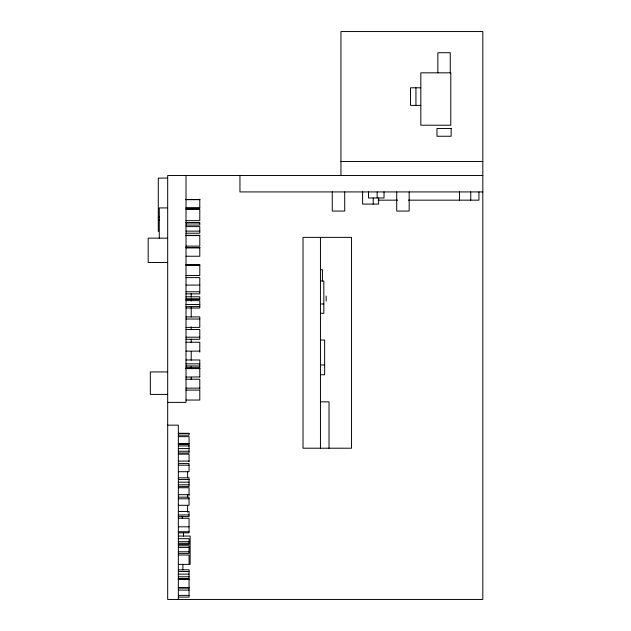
<?xml version="1.0" encoding="UTF-8"?>
<svg xmlns="http://www.w3.org/2000/svg" width="631" height="631" viewBox="0 0 631 631"><rect width="100%" height="100%" fill="white"/><g stroke="black" fill="none" stroke-linecap="round" stroke-linejoin="round"><path stroke-width="0.95" d="M420.822 87.796L410.489 87.796L410.489 105.401L420.822 105.401M340.945 161.52L482.818 161.52M482.818 175.521L167.68 175.521L167.68 599.45L482.818 599.45L482.818 31.55L340.945 31.55L340.945 175.521M167.68 178.1L158.286 178.1L158.286 231.53M482.818 191.927L239.946 191.927L239.946 175.521M186.019 199.546L199.79 199.546M186.019 199.656L199.79 199.656M378.024 200.161L397.648 200.161M408.438 200.161L478.937 200.161L478.937 191.927M167.68 207.915L159.28 207.915L159.28 238.163M186.019 208.001L199.79 208.001M186.019 208.112L199.79 208.112L199.79 199.088M186.019 209.5L199.79 209.5L199.79 220.645L186.019 220.645M158.286 217.009L159.28 217.009M158.286 220.03L159.28 220.03M186.019 222.696L199.79 222.696L199.79 225.086L186.019 225.086M186.019 222.846L199.79 222.846M186.019 226.616L199.79 226.616L199.79 233.225L186.019 233.225M186.019 231.127L199.79 231.127M186.019 235.347L199.79 235.347L199.79 246.122L186.019 246.122M186.019 235.584L199.79 235.584M167.68 238.155L148.182 238.155L148.182 262.512L167.68 262.512M186.019 247.675L199.79 247.675M186.019 247.786L199.79 247.786M186.019 256.241L199.79 256.241L199.79 247.218M186.019 264.744L199.79 264.744L199.79 275.518L186.019 275.518M186.019 264.973L199.79 264.973M186.019 265.099L199.79 265.099M320.453 269.745L322.417 269.745L322.417 280.984M186.019 277.608L199.79 277.608L199.79 293.865L186.019 293.865M320.453 280.984L323.837 280.984L323.837 313.299L320.453 313.299M186.019 285.086L199.79 285.086M186.019 291.767L199.79 291.767M186.019 296.799L199.79 296.799L199.79 299.189L186.019 299.189M186.019 299.047L199.79 299.047M186.019 300.64L199.79 300.64L199.79 308.023L186.019 308.023M320.453 303.976L323.837 303.976M186.019 304.505L199.79 304.505M186.019 306.603L199.79 306.603M186.019 316.92L199.79 316.92L199.79 327.386L186.019 327.386M186.019 319.026L199.79 319.026M186.019 329.477L199.79 329.477L199.79 339.281L186.019 339.281M186.019 337.183L199.79 337.183M320.453 340.054L324.649 340.054L324.649 374.751L320.453 374.751M186.019 342.231L199.79 342.231L199.79 352.153M186.019 351.136L199.79 351.136M186.019 359.985L199.79 359.985L199.79 367.368L186.019 367.368M186.019 363.85L199.79 363.85M320.453 364.955L324.649 364.955M186.019 365.948L199.79 365.948M186.019 368.496L199.79 368.496M186.019 368.607L199.79 368.607M167.68 371.935L150.336 371.935L150.336 394.407L167.68 394.407M186.019 377.054L199.79 376.944M186.019 379.231L199.79 379.231L199.79 389.161M186.019 388.144L199.79 388.144M186.019 390.1L199.79 390.1L199.79 400.046L186.019 400.046M320.453 401.837L329.035 401.837L329.035 448.207M167.68 402.389L186.019 402.389L186.019 175.521M167.68 425.16L178.352 425.16L178.352 599.45M178.352 433.331L189.055 433.331L189.055 435.185L178.352 435.185M178.352 433.442L189.055 433.442M178.352 436.636L189.055 436.636L189.055 443.767L178.352 443.767M178.352 443.561L189.055 443.561M178.352 444.248L189.055 444.248L189.055 453.003L178.352 453.003M178.352 445.951L189.055 445.951M178.352 448.586L189.055 448.586M178.352 451.236L189.055 451.236M178.352 454.162L189.055 454.162L189.055 461.884M178.352 461.095L189.055 461.095M178.352 463.572L189.055 463.572L189.055 471.712L178.352 471.712M178.352 465.205L189.055 465.205M178.352 477.833L189.055 477.833L189.055 486.588L178.352 486.588M178.352 479.536L189.055 479.536M178.352 482.171L189.055 482.171M178.352 484.821L189.055 484.821M178.352 487.747L189.055 487.747L189.055 495.469M178.352 494.68L189.055 494.68M178.352 497.157L189.055 497.157L189.055 505.297L178.352 505.297M178.352 498.79L189.055 498.79M178.352 511.449L189.055 511.449L189.055 516.592L178.352 516.592M178.352 514.959L189.055 514.959M178.352 518.272L189.055 518.272L189.055 532.848L178.352 532.848M178.352 526.806L189.055 526.806M178.352 531.744L189.055 531.744M178.352 536.058L190.136 536.058L190.136 564.382L178.352 564.382M178.352 538.685L189.055 538.685L189.055 544.419L178.352 544.419M178.352 541.69L189.055 541.69M178.352 543.323L189.055 543.323M178.352 545.783L189.055 545.783L189.055 553.411L178.352 553.411M178.352 547.416L189.055 547.416M178.352 551.778L189.055 551.778M178.352 555.02L189.055 555.02L189.055 563.688M178.352 569.793L189.055 569.793L189.055 578.548L178.352 578.548M178.352 571.497L189.055 571.497M178.352 574.139L189.055 574.139M178.352 576.781L189.055 576.781M178.352 579.069L189.055 579.069L189.055 587.453M178.352 579.25L189.055 579.25M178.352 579.337L189.055 579.345M178.352 587.682L189.055 587.682L189.055 597.107L178.352 597.107M178.352 587.997L189.055 587.997M178.352 590.088L189.055 590.088M178.352 595.388L189.055 595.388M470.758 191.927L470.758 200.161M459.447 191.927L459.447 200.161M450.266 72.825L450.266 52.72L437.859 52.72L437.859 72.825M415.939 87.796L415.939 105.401M409.172 191.927L409.172 211.054L396.718 211.054L396.718 191.927M384.027 191.927L384.027 197.968L368.512 197.968L368.512 191.927M378.632 197.968L378.632 204.097L362.596 204.097L362.596 191.927M377.164 191.927L377.164 197.968M373.229 197.968L373.229 204.097M344.715 191.927L344.715 211.054L332.261 211.054L332.261 191.927M326.156 296.081L326.156 301.145M320.453 237.374L320.453 448.207M199.79 368.031L199.79 377.054M191.209 293.352L191.209 297.075M191.209 299.023L191.209 300.971M191.209 307.179L191.209 316.943M191.209 326.771L191.209 329.721M191.209 339.123L191.209 342.672M191.209 351.522L191.209 360.214M191.209 366.493L191.209 368.433M191.209 377.275L191.209 379.641M187.604 471.949L187.604 477.833M187.604 494.546L187.604 497.504M187.604 505.392L187.604 512.285M183.511 532.422L183.511 536.058M182.903 564.382L182.903 569.99M182.256 516.19L182.256 518.075M450.786 72.825L420.822 72.825L420.822 125.214L450.786 125.214L450.786 72.825M451.149 128.472L436.975 128.472L436.975 136.249L451.149 136.249L451.149 128.472M351.538 237.374L303.03 237.374L303.03 448.207L351.538 448.207L351.538 237.374"/></g></svg>
